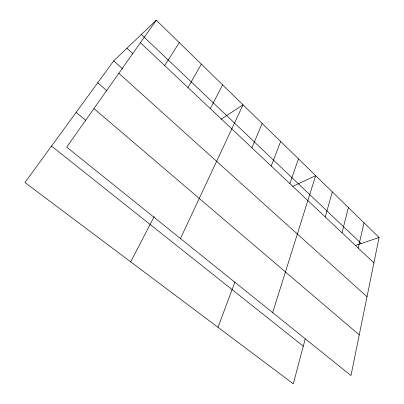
<?xml version="1.0" encoding="UTF-8"?>
<svg xmlns="http://www.w3.org/2000/svg" width="404" height="404" viewBox="0 0 404 404"><rect width="100%" height="100%" fill="white"/><g stroke="black" fill="none" stroke-linecap="round" stroke-linejoin="round"><path stroke-width="0.61" d="M379.073 237.491L350.975 375.538L66.705 147.132L156.282 20.2L379.073 237.491L355.384 245.455M358.222 248.061L363.989 222.781M342.001 232.77L348.415 207.59M305.237 338.911L293.294 383.8L24.927 182.527L113.751 60.832L156.282 20.2M325.22 216.943L332.315 191.89M272.655 312.61L315.675 175.659L292.749 186.385M289.86 183.598L298.46 158.868M217.998 327.331L234.941 281.987M271.21 166.019L280.639 141.486M251.874 147.783L262.181 123.483M180.472 238.542L243.051 104.828L221.008 119.276M210.317 108.595L222.599 84.885M130.704 261.863L154.161 216.605M187.961 87.517L201.354 64.16M164.681 65.559L179.265 42.617M51.515 146.097L303.303 346.178M76.144 112.357L85.704 120.367M93.92 108.565L359.247 334.896M97.743 82.764L107.065 90.94M118.821 73.286L367.014 296.738M113.751 60.832L122.533 68.796M126.912 48.258L132.906 53.818M140.415 42.683L373.912 262.858M141.344 34.471L361.206 243.496"/></g></svg>
